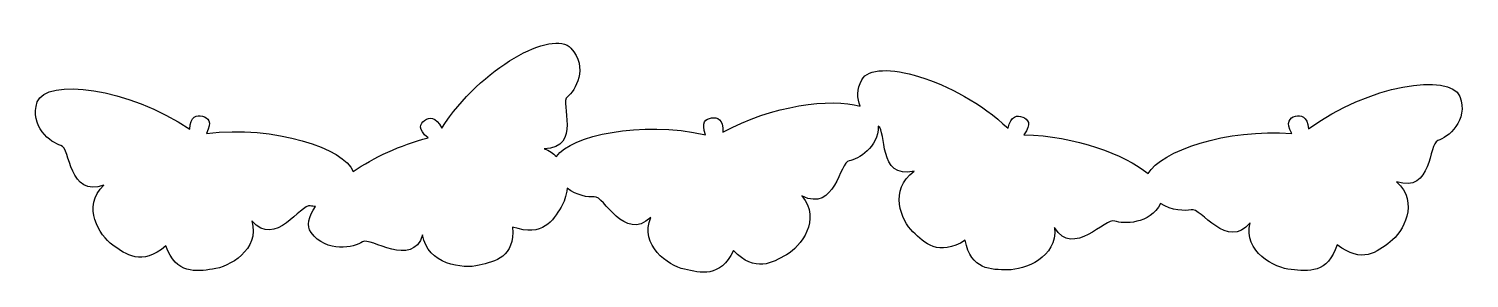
# Model space of a CAD drawing. Header units: centimetres. Extents: x -10.8 to 10.8, y -1.8 to 1.9.
import ezdxf

# ---------------------------------------------------------------- set-up
doc = ezdxf.new("R2010")
doc.units = ezdxf.units.CM
doc.header["$MEASUREMENT"] = 0
doc.layers.add('Layer 1', color=7, linetype='Continuous')

msp = doc.modelspace()

# ---------------------------------------------------------------- linework, layer by layer
at = {"layer": 'Layer 1', "color": 30}
msp.add_open_spline([(10.63339, 0.91768), (10.49234, 1.2759), (9.25949, 1.08995), (8.37184, 0.42939), (8.37184, 0.42939), (8.35118, 0.62608), (8.2591, 0.64378), (8.17449, 0.62008), (8.17449, 0.62008), (8.08985, 0.59637), (8.02365, 0.53446), (8.1235, 0.35992), (8.1235, 0.35992), (7.14399, 0.44205), (6.16093, 0.09634), (5.97432, -0.23844), (5.97432, -0.23844), (5.6188, 0.04964), (4.88225, 0.32615), (4.1156, 0.34401), (4.1156, 0.34401), (4.23644, 0.5067), (4.17841, 0.57531), (4.09718, 0.60788), (4.09718, 0.60788), (4.01614, 0.64045), (3.92253, 0.63272), (3.87755, 0.43955), (3.87755, 0.43955), (3.07769, 1.19046), (1.87608, 1.50675), (1.69154, 1.16602), (1.69154, 1.16602), (1.61365, 1.02198), (1.62076, 0.88577), (1.66508, 0.77219), (1.66508, 0.77219), (1.23188, 0.89776), (0.34618, 0.78399), (-0.38788, 0.38069), (-0.38788, 0.38069), (-0.37854, 0.5781), (-0.46704, 0.60762), (-0.55446, 0.59521), (-0.55446, 0.59521), (-0.6418, 0.58288), (-0.71673, 0.53023), (-0.64431, 0.34436), (-0.64431, 0.34436), (-1.61734, 0.55724), (-2.66112, 0.3329), (-2.87398, 0.01776), (-2.87398, 0.01776), (-2.92237, 0.06388), (-2.98317, 0.10404), (-3.05932, 0.13492), (-3.05932, 0.13492), (-2.49025, 0.13778), (-2.82985, 0.82932), (-2.7128, 0.91232), (-2.7128, 0.91232), (-2.59564, 0.99543), (-2.39054, 1.35002), (-2.6584, 1.63937), (-2.6584, 1.63937), (-2.92629, 1.92855), (-4.00971, 1.35184), (-4.58997, 0.4436), (-4.58997, 0.4436), (-4.68395, 0.62095), (-4.77685, 0.6074), (-4.84701, 0.55761), (-4.84701, 0.55761), (-4.91728, 0.50779), (-4.95575, 0.42818), (-4.79605, 0.29745), (-4.79605, 0.29745), (-5.21753, 0.18939), (-5.6075, 0.00191), (-5.91497, -0.20587), (-5.91497, -0.20587), (-6.04395, 0.13833), (-7.08816, 0.48557), (-8.10961, 0.36417), (-8.10961, 0.36417), (-8.01679, 0.54202), (-8.08543, 0.60163), (-8.17099, 0.62238), (-8.17099, 0.62238), (-8.25645, 0.64315), (-8.34776, 0.62233), (-8.36059, 0.42505), (-8.36059, 0.42505), (-9.27407, 1.05447), (-10.51351, 1.19769), (-10.64011, 0.83484), (-10.64011, 0.83484), (-10.76663, 0.47191), (-10.42974, 0.21847), (-10.28708, 0.18386), (-10.28708, 0.18386), (-10.14455, 0.14931), (-10.16966, -0.61029), (-9.64364, -0.40878), (-9.64364, -0.40878), (-9.97932, -0.73525), (-9.71045, -1.16541), (-9.51249, -1.30641), (-9.51249, -1.30641), (-9.3145, -1.44749), (-9.07852, -1.62637), (-8.71813, -1.32022), (-8.71813, -1.32022), (-8.56515, -1.75088), (-8.26498, -1.70204), (-8.01799, -1.66889), (-8.01799, -1.66889), (-7.77097, -1.63587), (-7.3097, -1.3828), (-7.43043, -0.94562), (-7.43043, -0.94562), (-7.07793, -1.36025), (-6.69915, -0.68641), (-6.55662, -0.72099), (-6.55662, -0.72099), (-6.53604, -0.72599), (-6.50939, -0.72877), (-6.47883, -0.72887), (-6.47883, -0.72887), (-6.58461, -0.885), (-6.61512, -1.02404), (-6.54635, -1.11828), (-6.54635, -1.11828), (-6.31592, -1.43414), (-5.89338, -1.3436), (-5.77625, -1.26047), (-5.77625, -1.26047), (-5.65917, -1.17742), (-5.02915, -1.66301), (-4.87677, -1.15416), (-4.87677, -1.15416), (-4.80599, -1.60067), (-4.27516, -1.66856), (-4.0336, -1.61038), (-4.0336, -1.61038), (-3.79201, -1.55236), (-3.49483, -1.4897), (-3.53314, -1.03766), (-3.53314, -1.03766), (-3.07324, -1.19072), (-2.93013, -0.94109), (-2.8063, -0.73992), (-2.8063, -0.73992), (-2.76431, -0.67176), (-2.7287, -0.56993), (-2.71729, -0.45811), (-2.71729, -0.45811), (-2.5759, -0.56447), (-2.39611, -0.59728), (-2.31036, -0.58511), (-2.31036, -0.58511), (-2.16476, -0.56445), (-1.86364, -1.2712), (-1.4666, -0.89285), (-1.4666, -0.89285), (-1.63554, -1.316), (-1.20511, -1.61217), (-0.96318, -1.66887), (-0.96318, -1.66887), (-0.72117, -1.72565), (-0.42811, -1.80317), (-0.22785, -1.3896), (-0.22785, -1.3896), (0.0964, -1.72888), (0.35119, -1.57367), (0.56384, -1.45249), (0.56384, -1.45249), (0.77659, -1.33134), (1.09216, -0.92949), (0.79474, -0.57241), (0.79474, -0.57241), (1.29533, -0.82361), (1.35558, -0.06568), (1.50128, -0.04504), (1.50128, -0.04504), (1.63376, -0.0262), (1.94612, 0.157), (1.93771, 0.47053), (1.93771, 0.47053), (2.06609, 0.40338), (1.92549, -0.32751), (2.47291, -0.20368), (2.47291, -0.20368), (2.0877, -0.47906), (2.28299, -0.94208), (2.45558, -1.10935), (2.45558, -1.10935), (2.62819, -1.27667), (2.83216, -1.48678), (3.23848, -1.23497), (3.23848, -1.23497), (3.3192, -1.6822), (3.6239, -1.67627), (3.87345, -1.67828), (3.87345, -1.67828), (4.12301, -1.68048), (4.62034, -1.4954), (4.57253, -1.04624), (4.57253, -1.04624), (4.85309, -1.50574), (5.33781, -0.89313), (5.47301, -0.94742), (5.47301, -0.94742), (5.60178, -0.99907), (6.00038, -0.99502), (6.16037, -0.68599), (6.16037, -0.68599), (6.3228, -0.79095), (6.52624, -0.80296), (6.61514, -0.77807), (6.61514, -0.77807), (6.75619, -0.73859), (7.16174, -1.39889), (7.49742, -0.97238), (7.49742, -0.97238), (7.39429, -1.41344), (7.86543, -1.6504), (8.11353, -1.67485), (8.11353, -1.67485), (8.36174, -1.69943), (8.66365, -1.7379), (8.79922, -1.30226), (8.79922, -1.30226), (9.17162, -1.59571), (9.40033, -1.40881), (9.59244, -1.26096), (9.59244, -1.26096), (9.78463, -1.11327), (10.03609, -0.67414), (9.6875, -0.35947), (9.6875, -0.35947), (10.22127, -0.54269), (10.16568, 0.21552), (10.30676, 0.255), (10.30676, 0.255), (10.44792, 0.29445), (10.77439, 0.55938), (10.63339, 0.91768)], degree=3, knots=[0, 0, 0, 0, 0.01587302, 0.01587302, 0.01587302, 0.01587302, 0.03174603, 0.03174603, 0.03174603, 0.03174603, 0.04761905, 0.04761905, 0.04761905, 0.04761905, 0.06349206, 0.06349206, 0.06349206, 0.06349206, 0.07936508, 0.07936508, 0.07936508, 0.07936508, 0.0952381, 0.0952381, 0.0952381, 0.0952381, 0.11111111, 0.11111111, 0.11111111, 0.11111111, 0.12698413, 0.12698413, 0.12698413, 0.12698413, 0.14285714, 0.14285714, 0.14285714, 0.14285714, 0.15873016, 0.15873016, 0.15873016, 0.15873016, 0.17460317, 0.17460317, 0.17460317, 0.17460317, 0.19047619, 0.19047619, 0.19047619, 0.19047619, 0.20634921, 0.20634921, 0.20634921, 0.20634921, 0.22222222, 0.22222222, 0.22222222, 0.22222222, 0.23809524, 0.23809524, 0.23809524, 0.23809524, 0.25396825, 0.25396825, 0.25396825, 0.25396825, 0.26984127, 0.26984127, 0.26984127, 0.26984127, 0.28571429, 0.28571429, 0.28571429, 0.28571429, 0.3015873, 0.3015873, 0.3015873, 0.3015873, 0.31746032, 0.31746032, 0.31746032, 0.31746032, 0.33333333, 0.33333333, 0.33333333, 0.33333333, 0.34920635, 0.34920635, 0.34920635, 0.34920635, 0.36507937, 0.36507937, 0.36507937, 0.36507937, 0.38095238, 0.38095238, 0.38095238, 0.38095238, 0.3968254, 0.3968254, 0.3968254, 0.3968254, 0.41269841, 0.41269841, 0.41269841, 0.41269841, 0.42857143, 0.42857143, 0.42857143, 0.42857143, 0.44444444, 0.44444444, 0.44444444, 0.44444444, 0.46031746, 0.46031746, 0.46031746, 0.46031746, 0.47619048, 0.47619048, 0.47619048, 0.47619048, 0.49206349, 0.49206349, 0.49206349, 0.49206349, 0.50793651, 0.50793651, 0.50793651, 0.50793651, 0.52380952, 0.52380952, 0.52380952, 0.52380952, 0.53968254, 0.53968254, 0.53968254, 0.53968254, 0.55555556, 0.55555556, 0.55555556, 0.55555556, 0.57142857, 0.57142857, 0.57142857, 0.57142857, 0.58730159, 0.58730159, 0.58730159, 0.58730159, 0.6031746, 0.6031746, 0.6031746, 0.6031746, 0.61904762, 0.61904762, 0.61904762, 0.61904762, 0.63492063, 0.63492063, 0.63492063, 0.63492063, 0.65079365, 0.65079365, 0.65079365, 0.65079365, 0.66666667, 0.66666667, 0.66666667, 0.66666667, 0.68253968, 0.68253968, 0.68253968, 0.68253968, 0.6984127, 0.6984127, 0.6984127, 0.6984127, 0.71428571, 0.71428571, 0.71428571, 0.71428571, 0.73015873, 0.73015873, 0.73015873, 0.73015873, 0.74603175, 0.74603175, 0.74603175, 0.74603175, 0.76190476, 0.76190476, 0.76190476, 0.76190476, 0.77777778, 0.77777778, 0.77777778, 0.77777778, 0.79365079, 0.79365079, 0.79365079, 0.79365079, 0.80952381, 0.80952381, 0.80952381, 0.80952381, 0.82539683, 0.82539683, 0.82539683, 0.82539683, 0.84126984, 0.84126984, 0.84126984, 0.84126984, 0.85714286, 0.85714286, 0.85714286, 0.85714286, 0.87301587, 0.87301587, 0.87301587, 0.87301587, 0.88888889, 0.88888889, 0.88888889, 0.88888889, 0.9047619, 0.9047619, 0.9047619, 0.9047619, 0.92063492, 0.92063492, 0.92063492, 0.92063492, 0.93650794, 0.93650794, 0.93650794, 0.93650794, 0.95238095, 0.95238095, 0.95238095, 0.95238095, 0.96825397, 0.96825397, 0.96825397, 0.96825397, 1, 1, 1, 1], dxfattribs=at)

doc.saveas('drawing.dxf')
